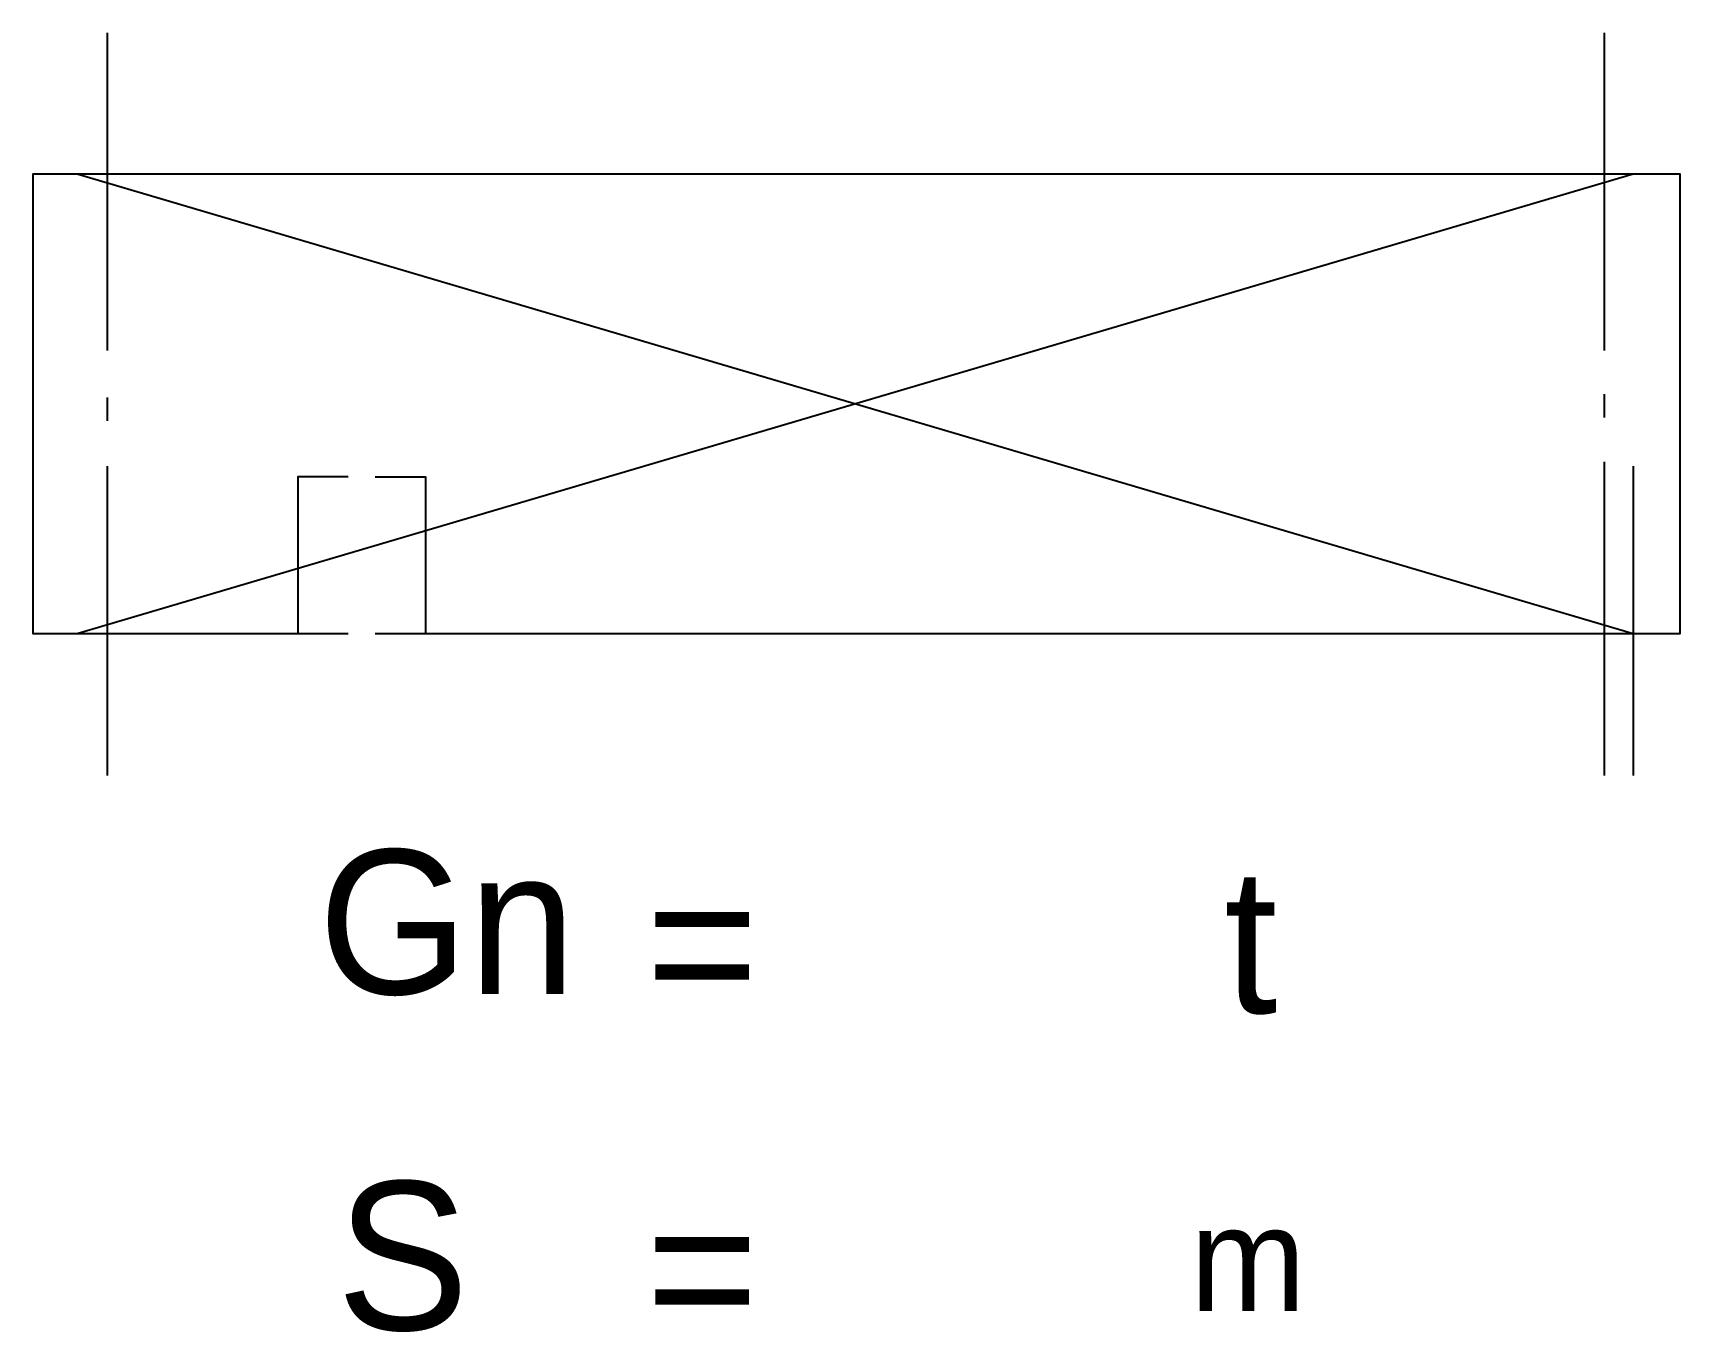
# Model space of a CAD drawing. Header units: metres. Extents: x 13565 to 13585, y 18464.1 to 18479.8.
import ezdxf

# ---------------------------------------------------------------- set-up
doc = ezdxf.new("R2010")
doc.units = ezdxf.units.M
doc.layers.add('PUB_TEXT', color=7, linetype='Continuous')
doc.layers.add('STAIR', color=2, linetype='Continuous')

msp = doc.modelspace()

# ---------------------------------------------------------------- linework, layer by layer
msp.add_line((13584.44, 18474.56), (13584.44, 18470.81))
for points in [[(13565.94, 18479.81), (13565.94, 18475.96)], [(13584.09, 18479.81), (13584.09, 18475.96)], [(13565.94, 18475.39), (13565.94, 18475.11)], [(13584.09, 18475.43), (13584.09, 18475.15)], [(13565.94, 18474.56), (13565.94, 18470.81)], [(13584.09, 18474.61), (13584.09, 18470.81)]]:
    msp.add_lwpolyline(points)
at = {"layer": 'STAIR'}
for points in [[(13569.19, 18472.53), (13575.02, 18472.53), (13585.01, 18472.53), (13585.01, 18478.1), (13575.02, 18478.1), (13565.04, 18478.1), (13565.04, 18475.32), (13565.04, 18472.53), (13568.86, 18472.53)], [(13565.59, 18478.1), (13584.44, 18472.53)], [(13584.44, 18478.1), (13565.59, 18472.53)], [(13568.86, 18474.43), (13568.25, 18474.43), (13568.25, 18472.53)], [(13569.19, 18474.43), (13569.8, 18474.43), (13569.8, 18472.53)]]:
    msp.add_lwpolyline(points, dxfattribs=at)

# ---------------------------------------------------------------- texts
at = {"layer": 'PUB_TEXT'}
for s, height, p in [('Gn', 1.75, (13568.5, 18468.16)), ('t', 1.75, (13579.48, 18467.93)), ('=', 1.75, (13572.47, 18467.91)), ('S', 1.8, (13568.72, 18464.09)), ('m', 1.26, (13579.07, 18464.32)), ('=', 1.75, (13572.47, 18463.97))]:
    msp.add_text(s, height=height, dxfattribs=at).set_placement(p)

doc.saveas('drawing.dxf')
